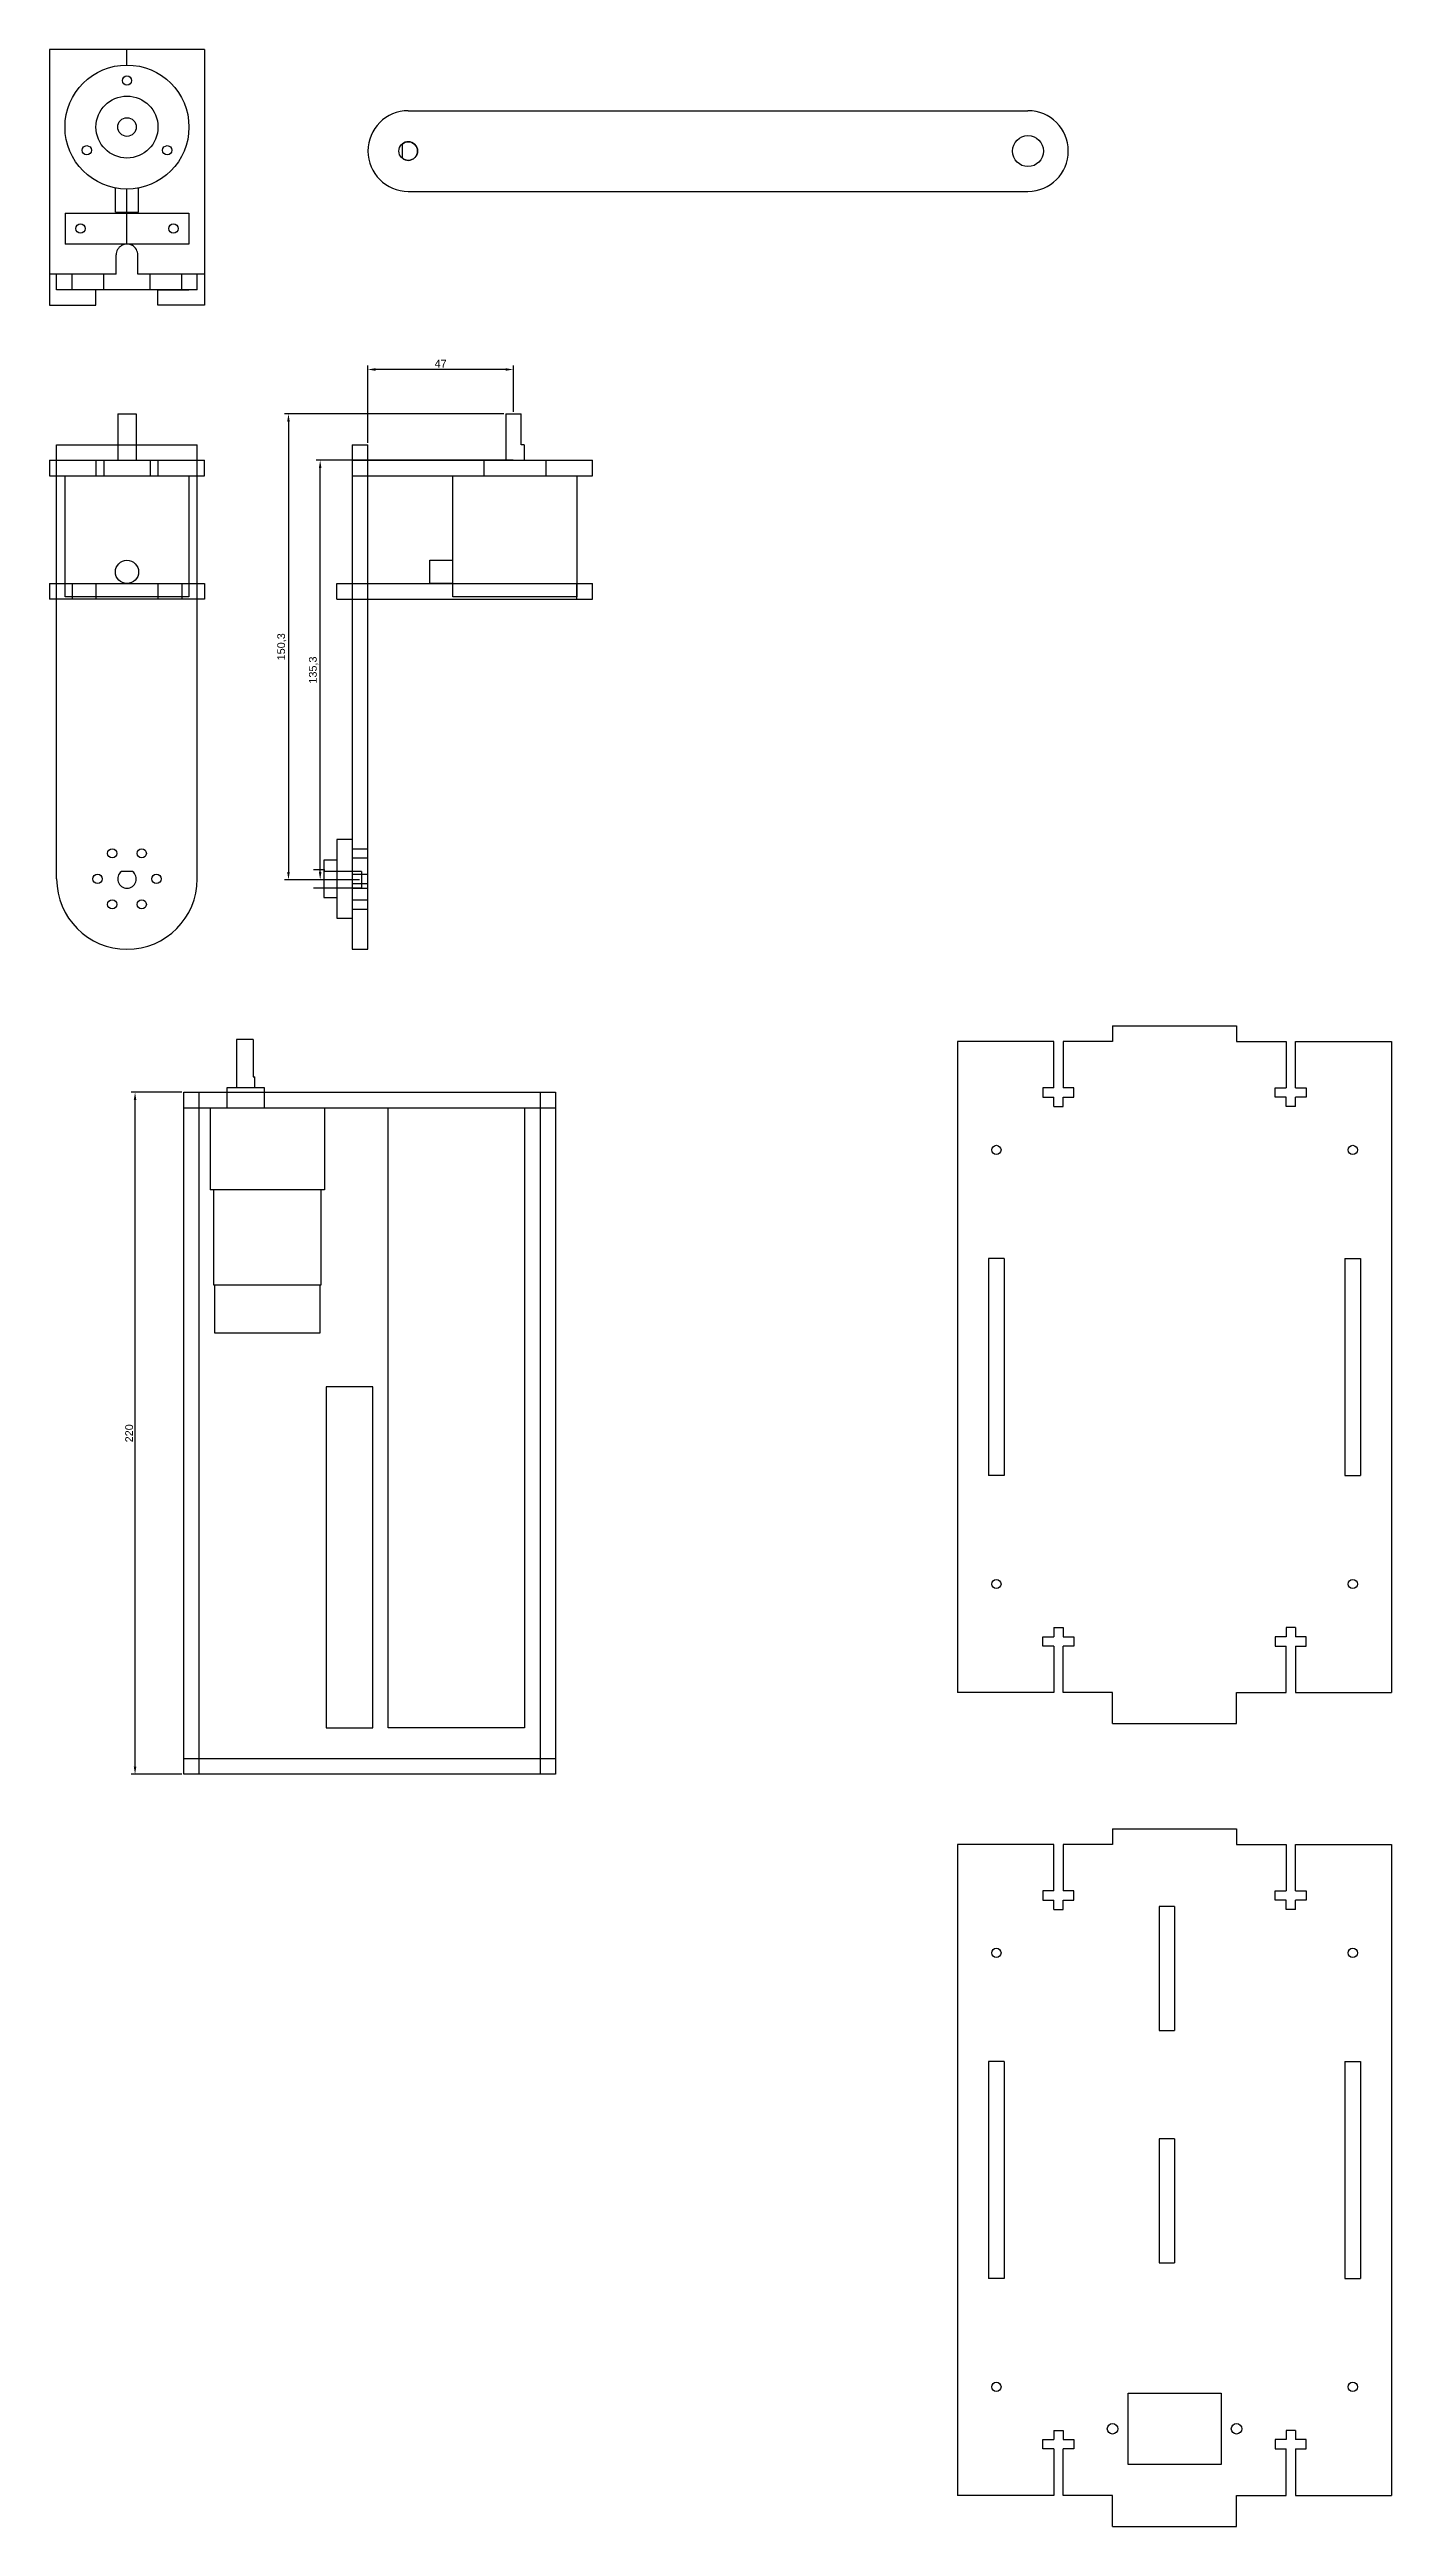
# Model space of a CAD drawing. Header units: millimetres. Extents: x -260 to 1495, y -534 to 358.
# Drawn here: x 297 to 730, y -534 to 265 of the extents above; entities that cross this region are included whole.
import ezdxf

# ---------------------------------------------------------------- set-up
doc = ezdxf.new("R2010")
doc.units = ezdxf.units.MM
for name, color, linetype in [('Arduino', 100, 'Continuous'), ('Corte', 230, 'Continuous'), ('Estructura', 140, 'Continuous'), ('Fuente', 40, 'Continuous'), ('Motor', 20, 'Continuous'), ('Sensor', 5, 'Continuous')]:
    doc.layers.add(name, color=color, linetype=linetype)
doc.styles.get("Standard").update_dxf_attribs({"font": 'arial.ttf'})
doc.dimstyles.new('ISO-25', dxfattribs={"dimtxt": 2.5, "dimasz": 2.5, "dimexe": 1.25, "dimexo": 0.625, "dimtad": 1, "dimtxsty": 'Standard', "dimcen": 2.5, "dimadec": 0, "dimazin": 0, "dimtfac": 1, "dimtmove": 0, "dimatfit": 3, "dimfxl": 1, "dimarcsym": 0})

# ---------------------------------------------------------------- blocks, each defined once
blk = doc.blocks.new('*U15')
blk.add_circle((0, 0), 1.5)
blk = doc.blocks.new('*U16')
at = {"layer": 'Estructura', "color": 0, "linetype": 'ByBlock', "lineweight": -2, "transparency": 16777216}
for p, rotation in [((1045.34, 5.68), 120), ((1054.84, 5.68), 59.99999999999999), ((1040.59, -2.55), 180), ((1045.34, -10.77), 239.9999999999999), ((1054.84, -10.77), 299.9999999999999)]:
    blk.add_blockref('*U15', p, dxfattribs=dict(at, rotation=rotation))
blk.add_blockref('*U15', (1059.59, -2.55), dxfattribs=at)
blk = doc.blocks.new('*U17')
at = {"layer": 'Sensor'}
blk.add_circle((0, 0), 1.5, dxfattribs=at)
blk = doc.blocks.new('*U18')
at = {"layer": 'Sensor', "color": 0, "linetype": 'ByBlock', "lineweight": -2, "transparency": 16777216}
blk.add_blockref('*U17', (-200.21, -241.9), dxfattribs=at)
for p, rotation in [((-213.2, -264.4), 120), ((-187.22, -264.4), 240)]:
    blk.add_blockref('*U17', p, dxfattribs=dict(at, rotation=rotation))
blk = doc.blocks.new('*D207')
at = {"layer": 'Corte', "color": 0, "lineweight": -2, "transparency": 16777216}
for p, q in [((399.41, 138.08), (399.41, 163)), ((443.91, 161.75), (401.91, 161.75)), ((446.41, 148.08), (446.41, 163))]:
    blk.add_line(p, q, dxfattribs=at)
at = {"layer": 'Corte', "color": 0, "transparency": 16777216}
for points in [[(401.91, 162.16), (401.91, 161.33), (399.41, 161.75)], [(443.91, 162.16), (443.91, 161.33), (446.41, 161.75)]]:
    blk.add_solid(points, dxfattribs=at)
at = {"layer": 'Corte', "color": 0, "transparency": 16777216, "insert": (422.91, 163.62), "char_height": 2.5, "attachment_point": 5}
blk.add_mtext('47', dxfattribs=at)
blk = doc.blocks.new('*D208')
at = {"layer": 'Corte', "color": 0, "lineweight": -2, "transparency": 16777216}
for p, q in [((446.28, 132.45), (382.8, 132.45)), ((384.05, -0.35), (384.05, 129.95)), ((396.78, -2.85), (382.8, -2.85))]:
    blk.add_line(p, q, dxfattribs=at)
at = {"layer": 'Corte', "color": 0, "transparency": 16777216}
for points in [[(383.63, 129.95), (384.46, 129.95), (384.05, 132.45)], [(383.63, -0.35), (384.46, -0.35), (384.05, -2.85)]]:
    blk.add_solid(points, dxfattribs=at)
at = {"layer": 'Corte', "color": 0, "transparency": 16777216, "insert": (381.92, 64.8), "char_height": 2.5, "attachment_point": 5, "rotation": 90}
blk.add_mtext('135,3', dxfattribs=at)
blk = doc.blocks.new('*D214')
at = {"layer": 'Corte', "color": 0, "lineweight": -2, "transparency": 16777216}
for p, q in [((443.28, 147.45), (372.57, 147.45)), ((373.82, 144.95), (373.82, -0.35)), ((396.78, -2.85), (372.57, -2.85))]:
    blk.add_line(p, q, dxfattribs=at)
at = {"layer": 'Corte', "color": 0, "transparency": 16777216}
for points in [[(373.4, 144.95), (374.24, 144.95), (373.82, 147.45)], [(373.4, -0.35), (374.24, -0.35), (373.82, -2.85)]]:
    blk.add_solid(points, dxfattribs=at)
at = {"layer": 'Corte', "color": 0, "transparency": 16777216, "insert": (371.69, 72.3), "char_height": 2.5, "attachment_point": 5, "rotation": 90}
blk.add_mtext('150,3', dxfattribs=at)
blk = doc.blocks.new('*D218')
at = {"layer": 'Corte', "color": 0, "lineweight": -2, "transparency": 16777216}
for p, q in [((339.38, -71.39), (323.06, -71.39)), ((324.31, -288.89), (324.31, -73.89)), ((339.38, -291.39), (323.06, -291.39))]:
    blk.add_line(p, q, dxfattribs=at)
at = {"layer": 'Corte', "color": 0, "transparency": 16777216}
for points in [[(323.89, -73.89), (324.73, -73.89), (324.31, -71.39)], [(323.89, -288.89), (324.73, -288.89), (324.31, -291.39)]]:
    blk.add_solid(points, dxfattribs=at)
at = {"layer": 'Corte', "color": 0, "transparency": 16777216, "insert": (322.41, -181.39), "char_height": 2.5, "attachment_point": 5, "rotation": 90}
blk.add_mtext('220', dxfattribs=at)

msp = doc.modelspace()

# ---------------------------------------------------------------- linework, layer by layer
at = {"layer": 'Arduino'}
for p, q in [((401, -166.388), (386, -166.388)), ((386, -166.388), (386, -276.388)), ((401, -276.388), (401, -166.388)), ((386, -276.388), (401, -276.388))]:
    msp.add_line(p, q, dxfattribs=at)
at = {"layer": 'Corte'}
for p, q in [((589.758, -55), (589.758, -265)), ((620.758, -55), (589.758, -55)), ((620.758, -70), (620.758, -55)), ((639.758, -55), (623.758, -55)), ((623.758, -55), (623.758, -70)), ((639.758, -50), (679.758, -50)), ((639.758, -50), (639.758, -55)), ((679.758, -50), (679.758, -55)), ((679.758, -55), (695.758, -55)), ((695.758, -55), (695.758, -70)), ((698.758, -70), (698.758, -55)), ((698.758, -55), (729.758, -55)), ((729.758, -55), (729.758, -265)), ((620.758, -70), (617.258, -70)), ((617.258, -70), (617.258, -73)), ((627.258, -70), (623.758, -70)), ((627.258, -73), (627.258, -70)), ((692.258, -73), (692.258, -70)), ((692.258, -70), (695.758, -70)), ((698.758, -70), (702.258, -70)), ((702.258, -70), (702.258, -73)), ((617.258, -73), (620.758, -73)), ((620.758, -76), (620.758, -73)), ((620.758, -76), (623.758, -76)), ((623.758, -73), (627.258, -73)), ((623.758, -76), (623.758, -73)), ((695.758, -73), (692.258, -73)), ((695.758, -76), (695.758, -73)), ((698.758, -76), (695.758, -76)), ((702.258, -73), (698.758, -73)), ((698.758, -76), (698.758, -73)), ((599.758, -125), (599.758, -195)), ((604.758, -125), (599.758, -125)), ((604.758, -125), (604.758, -195)), ((714.758, -125), (714.758, -195)), ((714.758, -125), (719.758, -125)), ((719.758, -125), (719.758, -195)), ((604.758, -195), (599.758, -195)), ((714.758, -195), (719.758, -195)), ((617.258, -247), (620.758, -247)), ((617.258, -250), (617.258, -247)), ((620.758, -244), (623.758, -244)), ((620.758, -244), (620.758, -247)), ((623.758, -244), (623.758, -247)), ((623.758, -247), (627.258, -247)), ((627.258, -247), (627.258, -250)), ((695.758, -247), (692.258, -247)), ((692.258, -247), (692.258, -250)), ((698.758, -244), (695.758, -244)), ((695.758, -244), (695.758, -247)), ((698.758, -244), (698.758, -247)), ((702.258, -247), (698.758, -247)), ((702.258, -250), (702.258, -247)), ((620.758, -250), (617.258, -250)), ((620.758, -250), (620.758, -265)), ((623.758, -265), (623.758, -250)), ((627.258, -250), (623.758, -250)), ((692.258, -250), (695.758, -250)), ((695.758, -265), (695.758, -250)), ((698.758, -250), (702.258, -250)), ((698.758, -250), (698.758, -265)), ((620.758, -265), (589.758, -265)), ((639.758, -265), (623.758, -265)), ((639.758, -275), (639.758, -265)), ((679.758, -275), (679.758, -265)), ((679.758, -265), (695.758, -265)), ((698.758, -265), (729.758, -265)), ((639.758, -275), (679.758, -275)), ((639.758, -308.996), (679.758, -308.996)), ((639.758, -308.996), (639.758, -313.996)), ((679.758, -308.996), (679.758, -313.996)), ((589.758, -313.996), (589.758, -523.996)), ((620.758, -313.996), (589.758, -313.996)), ((620.758, -328.996), (620.758, -313.996)), ((639.758, -313.996), (623.758, -313.996)), ((623.758, -313.996), (623.758, -328.996)), ((679.758, -313.996), (695.758, -313.996)), ((695.758, -313.996), (695.758, -328.996)), ((698.758, -313.996), (729.758, -313.996)), ((698.758, -328.996), (698.758, -313.996)), ((729.758, -313.996), (729.758, -523.996)), ((620.758, -328.996), (617.258, -328.996)), ((617.258, -328.996), (617.258, -331.996)), ((617.258, -331.996), (620.758, -331.996)), ((620.758, -334.996), (620.758, -331.996)), ((620.758, -334.996), (623.758, -334.996)), ((627.258, -328.996), (623.758, -328.996)), ((623.758, -331.996), (627.258, -331.996)), ((623.758, -334.996), (623.758, -331.996)), ((627.258, -331.996), (627.258, -328.996)), ((659.758, -333.999), (654.758, -333.999)), ((654.758, -333.999), (654.758, -373.999)), ((659.758, -333.999), (659.758, -373.999)), ((692.258, -331.996), (692.258, -328.996)), ((692.258, -328.996), (695.758, -328.996)), ((695.758, -331.996), (692.258, -331.996)), ((695.758, -334.996), (695.758, -331.996)), ((698.758, -334.996), (695.758, -334.996)), ((698.758, -328.996), (702.258, -328.996)), ((702.258, -331.996), (698.758, -331.996)), ((698.758, -334.996), (698.758, -331.996)), ((702.258, -328.996), (702.258, -331.996)), ((654.758, -373.999), (659.758, -373.999)), ((599.758, -383.996), (599.758, -453.996)), ((604.758, -383.996), (599.758, -383.996)), ((604.758, -383.996), (604.758, -453.996)), ((714.758, -383.996), (714.758, -453.996)), ((714.758, -383.996), (719.758, -383.996)), ((719.758, -383.996), (719.758, -453.996)), ((659.758, -408.998), (654.758, -408.998)), ((654.758, -408.998), (654.758, -448.998)), ((659.758, -408.998), (659.758, -448.998)), ((604.758, -453.996), (599.758, -453.996)), ((654.758, -448.998), (659.758, -448.998)), ((714.758, -453.996), (719.758, -453.996)), ((644.758, -490.996), (674.758, -490.996)), ((644.758, -513.996), (644.758, -490.996)), ((674.758, -490.996), (674.758, -513.996)), ((620.758, -502.996), (623.758, -502.996)), ((620.758, -502.996), (620.758, -505.996)), ((623.758, -502.996), (623.758, -505.996)), ((698.758, -502.996), (695.758, -502.996)), ((695.758, -502.996), (695.758, -505.996)), ((698.758, -502.996), (698.758, -505.996)), ((617.258, -505.996), (620.758, -505.996)), ((617.258, -508.996), (617.258, -505.996)), ((620.758, -508.996), (617.258, -508.996)), ((620.758, -508.996), (620.758, -523.996)), ((623.758, -505.996), (627.258, -505.996)), ((623.758, -523.996), (623.758, -508.996)), ((627.258, -508.996), (623.758, -508.996)), ((627.258, -505.996), (627.258, -508.996)), ((695.758, -505.996), (692.258, -505.996)), ((692.258, -505.996), (692.258, -508.996)), ((692.258, -508.996), (695.758, -508.996)), ((695.758, -523.996), (695.758, -508.996)), ((702.258, -505.996), (698.758, -505.996)), ((698.758, -508.996), (702.258, -508.996)), ((698.758, -508.996), (698.758, -523.996)), ((702.258, -508.996), (702.258, -505.996)), ((674.758, -513.996), (644.758, -513.996)), ((620.758, -523.996), (589.758, -523.996)), ((639.758, -523.996), (623.758, -523.996)), ((639.758, -533.996), (639.758, -523.996)), ((679.758, -533.996), (679.758, -523.996)), ((679.758, -523.996), (695.758, -523.996)), ((698.758, -523.996), (729.758, -523.996)), ((639.758, -533.996), (679.758, -533.996))]:
    msp.add_line(p, q, dxfattribs=at)
for centre, radius in [((602.258, -90), 1.5), ((717.258, -90), 1.5), ((602.258, -230), 1.5), ((717.258, -230), 1.5), ((602.258, -348.996), 1.5), ((717.258, -348.996), 1.5), ((602.258, -488.996), 1.5), ((717.258, -488.996), 1.5), ((639.758, -502.496), 1.7), ((679.758, -502.496), 1.7)]:
    msp.add_circle(centre, radius, dxfattribs=at)
at = {"layer": 'Estructura'}
for p, q in [((346.706, 264.953), (296.706, 264.953)), ((296.706, 264.953), (296.706, 182.453)), ((321.706, 259.953), (321.706, 264.953)), ((346.706, 264.953), (346.706, 182.453)), ((412.462, 245.208), (612.462, 245.208)), ((410.462, 234.444), (410.462, 229.972)), ((321.706, 202.203), (321.706, 219.953)), ((412.462, 219.208), (612.462, 219.208)), ((301.706, 212.203), (301.706, 202.203)), ((301.706, 212.203), (341.706, 212.203)), ((341.706, 212.203), (341.706, 202.203)), ((341.706, 202.203), (301.706, 202.203)), ((318.206, 192.453), (296.706, 192.453)), ((299.006, 187.453), (299.006, 192.453)), ((304.006, 187.453), (304.006, 192.453)), ((314.206, 187.453), (314.206, 192.453)), ((318.206, 192.453), (318.2, 198.703)), ((325.206, 192.453), (325.2, 198.703)), ((346.706, 192.453), (325.206, 192.453)), ((329.206, 187.453), (329.206, 192.453)), ((339.406, 187.453), (339.406, 192.453)), ((344.406, 187.453), (344.406, 192.453)), ((344.406, 187.453), (299.006, 187.453)), ((311.706, 187.453), (301.706, 187.453)), ((311.706, 182.453), (311.706, 187.453)), ((331.706, 182.453), (331.706, 187.453)), ((331.706, 187.453), (341.706, 187.453)), ((296.706, 182.453), (311.706, 182.453)), ((346.706, 182.453), (331.706, 182.453)), ((299.006, -2.547), (299.006, 137.453)), ((299.006, 137.453), (344.406, 137.453)), ((344.406, -2.547), (344.406, 137.453)), ((394.406, 137.453), (399.406, 137.453)), ((394.406, 137.453), (394.406, -25.247)), ((399.406, -25.247), (399.406, 137.453)), ((296.706, 132.453), (346.706, 132.453)), ((296.706, 132.453), (296.706, 127.453)), ((311.706, 132.453), (311.706, 127.453)), ((314.206, 132.453), (314.206, 127.453)), ((329.206, 132.453), (329.206, 127.453)), ((331.706, 132.453), (331.706, 127.453)), ((346.706, 127.453), (346.706, 132.453)), ((394.406, 132.453), (399.406, 132.453)), ((399.406, 132.453), (471.906, 132.453)), ((471.906, 127.453), (471.906, 132.453)), ((296.706, 127.453), (346.706, 127.453)), ((394.406, 127.453), (399.406, 127.453)), ((399.406, 127.453), (471.906, 127.453)), ((296.706, 92.703), (296.706, 87.703)), ((296.706, 92.703), (346.706, 92.703)), ((304.006, 92.703), (304.006, 87.703)), ((311.706, 92.703), (311.706, 87.703)), ((331.706, 92.703), (331.706, 87.703)), ((339.406, 92.703), (339.406, 87.703)), ((346.706, 92.703), (346.706, 87.703)), ((389.406, 87.703), (389.406, 92.703)), ((389.406, 92.703), (399.406, 92.703)), ((399.406, 92.703), (471.906, 92.703)), ((466.906, 87.703), (466.906, 92.703)), ((471.906, 87.703), (471.906, 92.703)), ((346.706, 87.703), (296.706, 87.703)), ((389.406, 87.703), (399.406, 87.703)), ((399.406, 87.703), (471.906, 87.703)), ((394.406, 10.153), (389.406, 10.153)), ((389.406, 10.153), (389.406, -15.247)), ((389.406, 3.453), (385.206, 3.453)), ((385.206, 3.453), (385.206, -8.547)), ((394.406, 7.18), (399.406, 7.18)), ((394.406, 4.18), (399.406, 4.18)), ((323.506, -0.147), (319.906, -0.147)), ((394.406, -1.047), (399.406, -1.047)), ((394.406, -4.047), (399.406, -4.047)), ((394.406, -5.547), (399.406, -5.547)), ((385.206, -8.547), (389.406, -8.547)), ((389.406, -15.247), (394.406, -15.247)), ((394.406, -9.274), (399.406, -9.274)), ((394.406, -12.274), (399.406, -12.274)), ((394.406, -25.247), (399.406, -25.247)), ((340, -71.388), (460, -71.388)), ((340, -291.388), (340, -71.388)), ((345, -291.388), (345, -71.388)), ((455, -71.388), (455, -291.388)), ((460, -71.388), (460, -291.388)), ((340, -76.388), (460, -76.388)), ((460, -286.388), (340, -286.388)), ((460, -291.388), (340, -291.388))]:
    msp.add_line(p, q, dxfattribs=at)
for centre, radius in [((612.462, 232.208), 5), ((306.706, 207.203), 1.5), ((336.706, 207.203), 1.5)]:
    msp.add_circle(centre, radius, dxfattribs=at)
for centre, radius, start, end in [((412.462, 232.208), 13, 90, 270), ((612.462, 232.208), 13, 270, 90), ((412.462, 232.208), 3, 228.189685, 131.810315), ((321.7, 198.703), 3.5, 0, 180.120602), ((321.706, -2.547), 22.7, 180, 0), ((321.706, -2.547), 3, 126.869898, 53.130102)]:
    msp.add_arc(centre, radius, start, end, dxfattribs=at)
at = {"layer": 'Fuente'}
for p, q in [((406, -276.388), (406, -76.388)), ((406, -76.388), (450, -76.388)), ((450, -76.388), (450, -276.388)), ((450, -276.388), (406, -276.388))]:
    msp.add_line(p, q, dxfattribs=at)
at = {"layer": 'Motor'}
for p, q in [((381.906, 0.453), (385.406, 0.453)), ((385.406, -0.147), (385.406, 0.453)), ((397.406, -5.547), (381.906, -5.547)), ((397.406, -0.147), (385.406, -0.147)), ((397.406, -0.147), (397.406, -5.547)), ((362.4, -54.388), (357, -54.388)), ((357, -54.388), (357, -69.888)), ((362.4, -54.388), (362.4, -66.388)), ((354, -76.388), (354, -69.888)), ((354, -69.888), (366, -69.888)), ((362.4, -66.388), (363, -66.388)), ((363, -69.888), (363, -66.388)), ((366, -69.888), (366, -76.388)), ((348.6, -76.388), (348.6, -102.888)), ((348.6, -76.388), (385.4, -76.388)), ((385.4, -76.388), (385.4, -102.888)), ((385.4, -102.888), (348.6, -102.888)), ((349.7, -133.588), (349.7, -102.888)), ((384.3, -102.888), (384.3, -133.588)), ((384.3, -133.588), (349.7, -133.588)), ((350, -133.588), (350, -148.988)), ((384, -148.988), (384, -133.588)), ((350, -148.988), (384, -148.988))]:
    msp.add_line(p, q, dxfattribs=at)
at = {"layer": 'Sensor'}
for p, q in [((317.956, 212.453), (317.956, 220.308)), ((325.456, 212.453), (325.456, 220.308)), ((317.956, 212.453), (325.456, 212.453)), ((318.706, 147.453), (324.706, 147.453)), ((318.706, 147.453), (318.706, 132.453)), ((324.706, 147.453), (324.706, 132.453)), ((443.906, 147.453), (448.906, 147.453)), ((443.906, 147.453), (443.906, 132.453)), ((448.906, 137.453), (448.906, 147.453)), ((449.906, 137.453), (448.906, 137.453)), ((449.906, 137.453), (449.906, 132.453)), ((311.706, 132.453), (331.706, 132.453)), ((436.906, 132.453), (456.906, 132.453)), ((436.906, 132.453), (436.906, 127.453)), ((456.906, 132.453), (456.906, 127.453)), ((301.706, 88.453), (301.706, 127.453)), ((301.706, 127.453), (341.706, 127.453)), ((341.706, 127.453), (341.706, 88.453)), ((426.906, 88.453), (426.906, 127.453)), ((426.906, 127.453), (466.906, 127.453)), ((466.906, 127.453), (466.906, 88.453)), ((419.406, 92.703), (419.406, 100.203)), ((419.406, 100.203), (426.906, 100.203)), ((341.706, 88.453), (301.706, 88.453)), ((426.906, 92.703), (419.406, 92.703)), ((466.906, 88.453), (426.906, 88.453))]:
    msp.add_line(p, q, dxfattribs=at)
for centre, radius in [((321.706, 239.953), 20), ((321.706, 239.953), 10), ((321.706, 239.953), 3), ((412.462, 232.208), 3), ((321.706, 96.453), 3.75)]:
    msp.add_circle(centre, radius, dxfattribs=at)

# ---------------------------------------------------------------- block references
at = {"layer": 'Estructura'}
msp.add_blockref('*U16', (-728.382, 0), dxfattribs=at)
at = {"layer": 'Sensor'}
msp.add_blockref('*U18', (521.917, 496.856), dxfattribs=at)

# ---------------------------------------------------------------- dimensions: what is measured, and where the dimension line sits
at = {"layer": 'Corte'}
dim = msp.add_linear_dim(base=(399.406, 161.748), p1=(446.406, 147.453), p2=(399.406, 137.453), dimstyle='ISO-25', dxfattribs=at)
dim.commit()
dim.dimension.update_dxf_attribs({"geometry": '*D207', "text_midpoint": (422.906, 163.623)})
for base, p1, p2, picture, middle in [((373.821, -2.847), (443.906, 147.453), (397.406, -2.847), '*D214', (371.693, 72.303)), ((384.048, 132.453), (397.406, -2.847), (446.906, 132.453), '*D208', (381.921, 64.803)), ((324.309, -71.388), (340, -291.388), (340, -71.388), '*D218', (322.408, -181.388))]:
    dim = msp.add_linear_dim(base=base, p1=p1, p2=p2, angle=90, dimstyle='ISO-25', dxfattribs=at)
    dim.commit()
    dim.dimension.update_dxf_attribs({"geometry": picture, "text_midpoint": middle})

doc.saveas('drawing.dxf')
